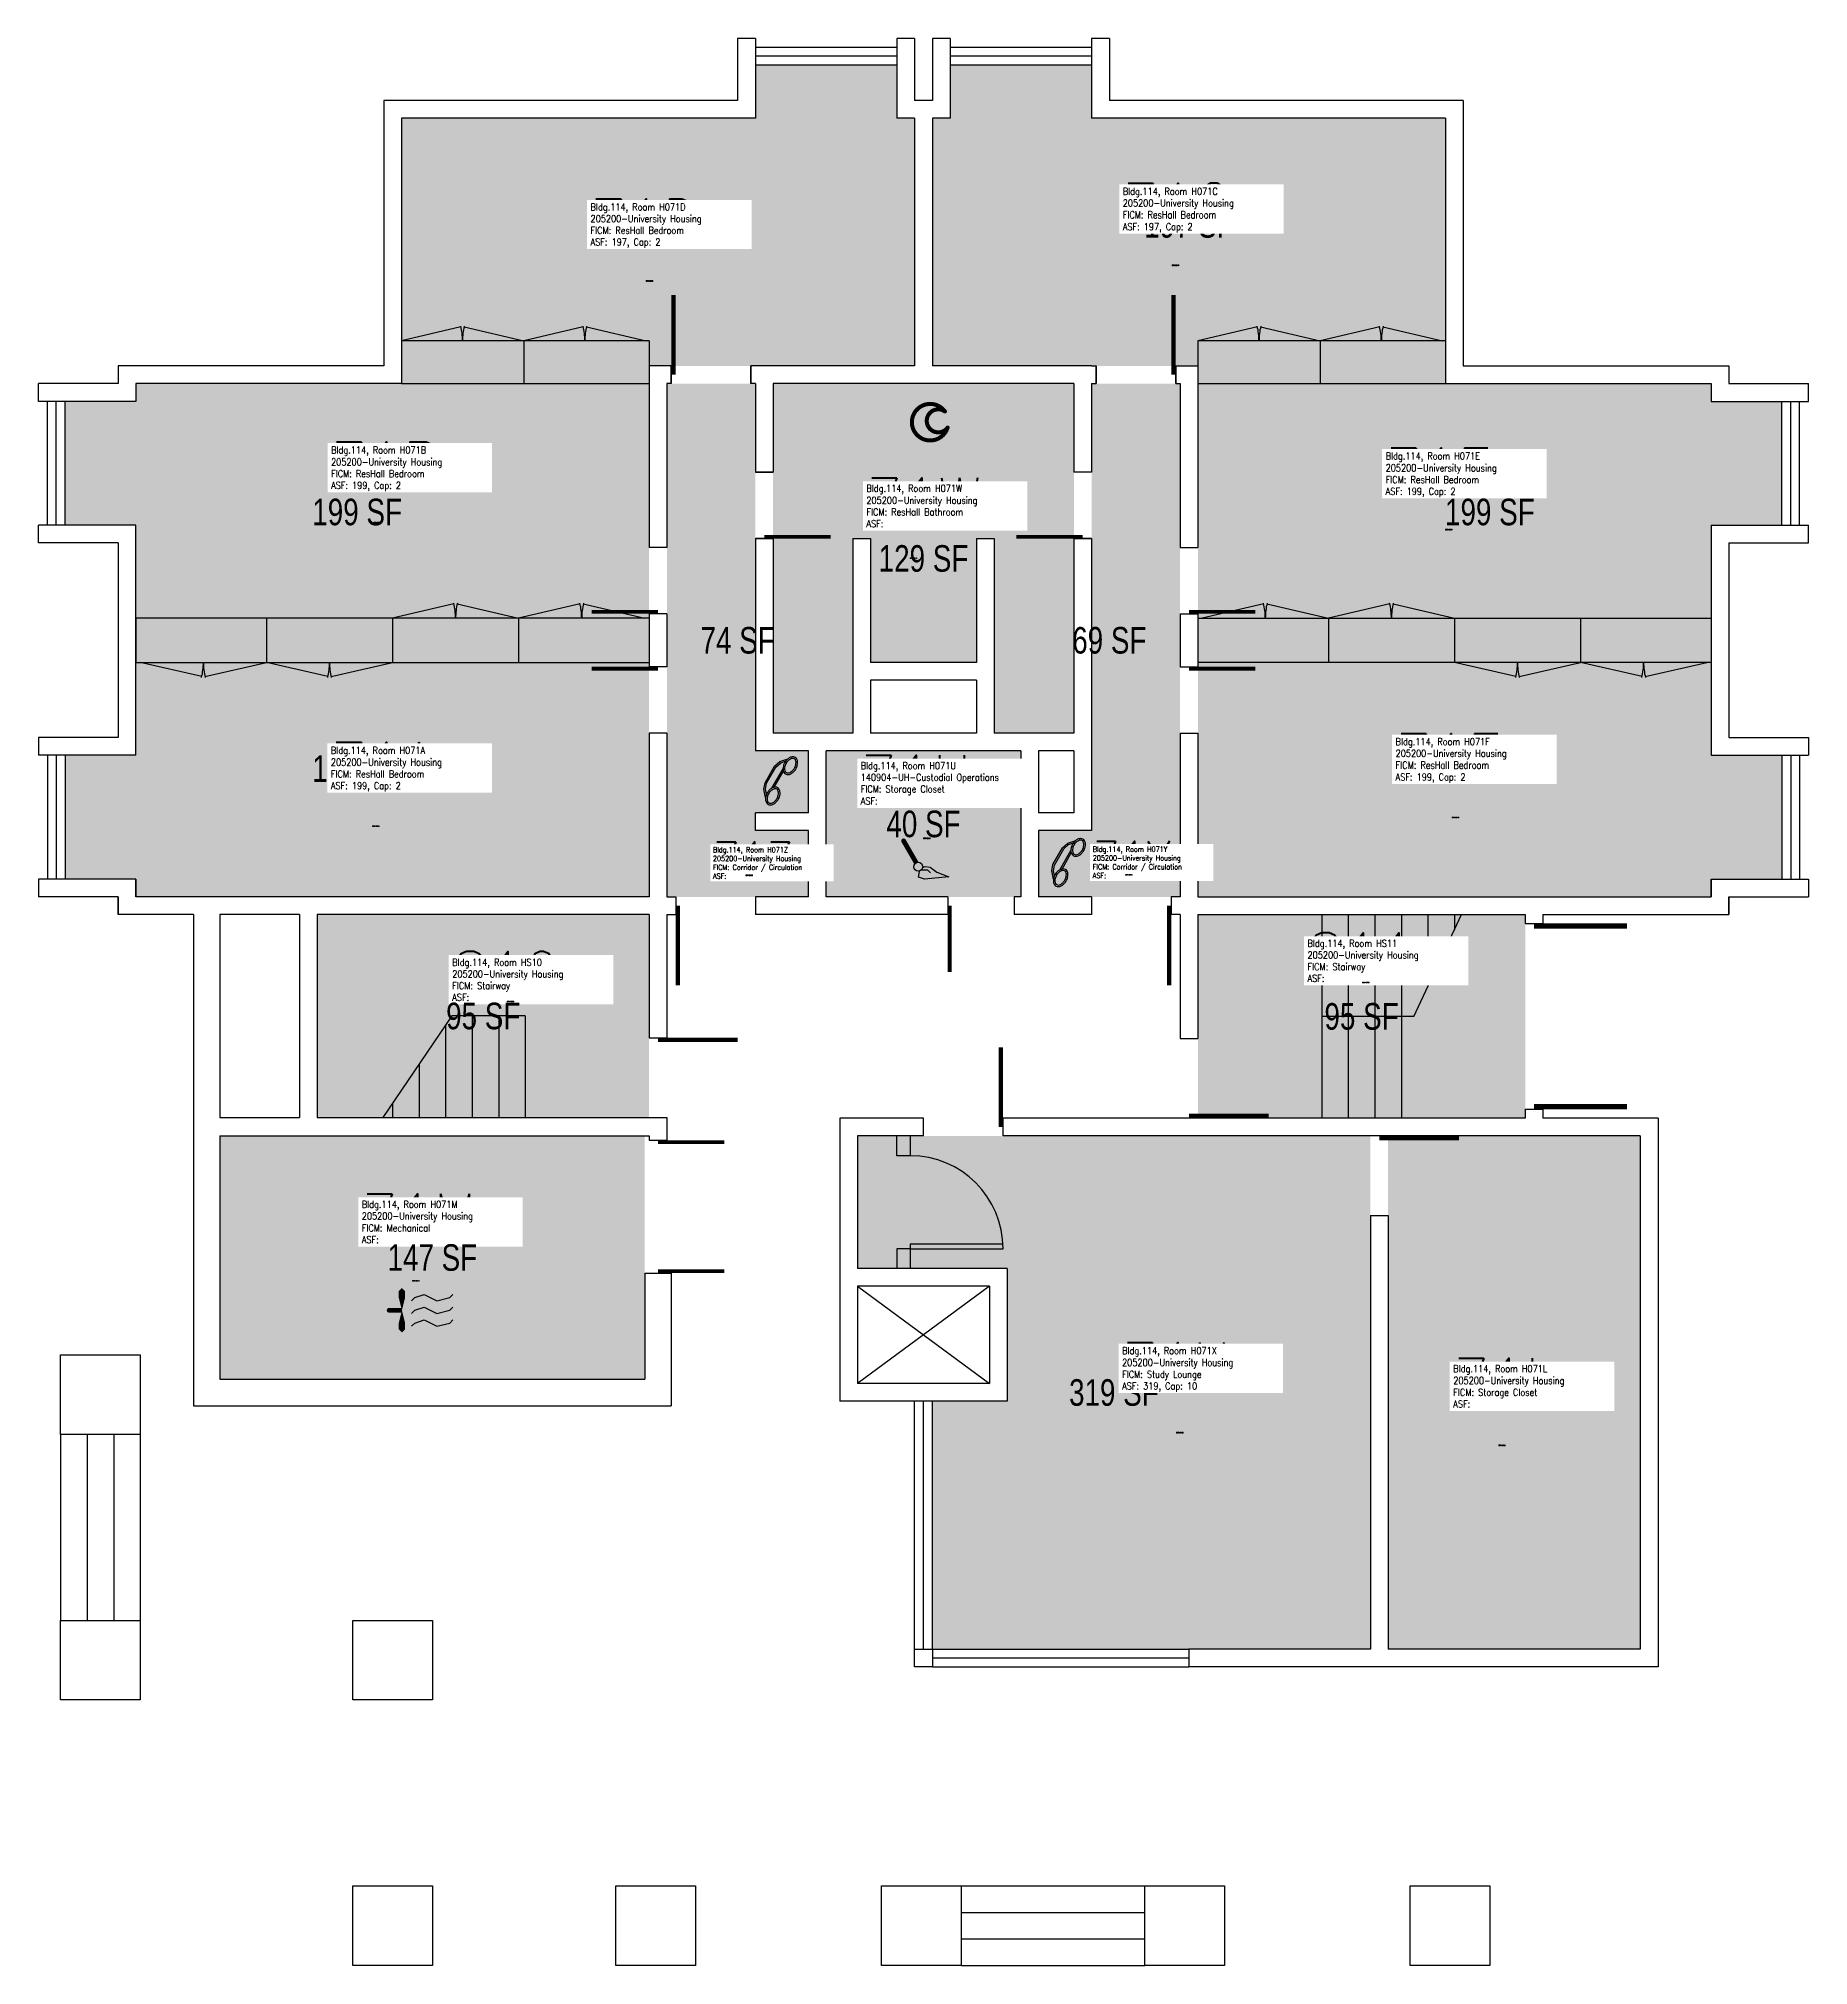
# Model space of a CAD drawing. Header units: inches. Extents: x 0 to 4364, y 0 to 3856.
# Drawn here: x 3564 to 4364, y 2985 to 3856 of the extents above; entities outside this region: 2.
import ezdxf
from ezdxf.enums import TextEntityAlignment as Align

# ---------------------------------------------------------------- set-up
doc = ezdxf.new("R2010")
doc.units = ezdxf.units.IN
doc.header["$LTSCALE"] = 10
doc.header["$MEASUREMENT"] = 0
doc.layers.get('0').update_dxf_attribs({"linetype": 'CONTINUOUS'})
for name, color, linetype in [('A-COLS', 5, 'CONTINUOUS'), ('A-DOOR', 2, 'CONTINUOUS'), ('A-FLOR', 3, 'CONTINUOUS'), ('A-GLAZ', 1, 'CONTINUOUS'), ('A-GLAZ-SILL', 2, 'CONTINUOUS'), ('A-IDEN-ICON', 4, 'CONTINUOUS'), ('A-IDEN-RNUM', 7, 'CONTINUOUS'), ('A-IDEN-SNUM', 4, 'CONTINUOUS'), ('A-IDEN-VNUM', 4, 'CONTINUOUS'), ('A-SITE', 3, 'CONTINUOUS'), ('A-WALL', 7, 'CONTINUOUS'), ('AREA-TEXT', 3, 'CONTINUOUS'), ('Rooms-Category-Color', 7, 'CONTINUOUS'), ('Rooms-College-Color', 7, 'CONTINUOUS'), ('Rooms-Department-Color', 7, 'CONTINUOUS'), ('Rooms-Division-Color', 7, 'CONTINUOUS'), ('Rooms-Information', 7, 'CONTINUOUS')]:
    doc.layers.add(name, color=color, linetype=linetype)
doc.styles.add('AREA', font='arial.ttf', dxfattribs={"width": 0.75, "height": 24})
doc.styles.add('ROOMSNUMBER', font='txt.shx', dxfattribs={"height": 0.03})
doc.styles.add('ROOMVNUMBER', font='simplex.shx', dxfattribs={"width": 0.85})

# ---------------------------------------------------------------- blocks, each defined once
blk = doc.blocks.new('CPPHONE')
at = {"color": 0, "linetype": 'ByBlock'}
for p, q in [((0.0096, 0.0252), (-0.0196, -0.0252)), ((0.0169, 0.0279), (-0.0182, -0.0329))]:
    blk.add_line(p, q, dxfattribs=at)
for points in [[(0.0288, 0.0786, 0.139889), (0.0216, 0.0804, 0.107118), (0.0122, 0.0781, 0.079812), (0.0039, 0.0722, 0.067459), (-0.0035, 0.0626, 0.067459), (-0.008, 0.0515, 0.079812), (-0.009, 0.0413, 0.107118), (-0.0064, 0.032, 0.139889), (-0.0012, 0.0267, 0.139889), (0.0061, 0.0248, 0.107118), (0.0155, 0.0272, 0.079812), (0.0238, 0.0331, 0.067459), (0.0312, 0.0426, 0.067459), (0.0357, 0.0538, 0.079812), (0.0367, 0.0639, 0.107118), (0.034, 0.0732, 0.139889)], [(0.0263, 0.0743, 0.139889), (0.0218, 0.0754, 0.107118), (0.0144, 0.0736, 0.079812), (0.0074, 0.0686, 0.067459), (0.0008, 0.0601, 0.067459), (-0.0032, 0.0502, 0.079812), (-0.004, 0.0417, 0.107118), (-0.0019, 0.0344, 0.139889), (0.0013, 0.031, 0.139889), (0.0059, 0.0298, 0.107118), (0.0133, 0.0317, 0.079812), (0.0203, 0.0367, 0.067459), (0.0268, 0.0451, 0.067459), (0.0309, 0.055, 0.079812), (0.0317, 0.0636, 0.107118), (0.0296, 0.0709, 0.139889)], [(-0.0262, -0.0167, 0.139889), (-0.0334, -0.0148, 0.107118), (-0.0428, -0.0172, 0.079812), (-0.0511, -0.0231, 0.067459), (-0.0585, -0.0326, 0.067459), (-0.063, -0.0438, 0.079812), (-0.064, -0.0539, 0.107118), (-0.0614, -0.0632, 0.139889), (-0.0562, -0.0686, 0.139889), (-0.0489, -0.0704, 0.107118), (-0.0395, -0.0681, 0.079812), (-0.0312, -0.0622, 0.067459), (-0.0238, -0.0526, 0.067459), (-0.0193, -0.0415, 0.079812), (-0.0183, -0.0313, 0.107118), (-0.021, -0.022, 0.139889)], [(-0.0287, -0.021, 0.139889), (-0.0332, -0.0198, 0.107118), (-0.0406, -0.0217, 0.079812), (-0.0476, -0.0267, 0.067459), (-0.0542, -0.0351, 0.067459), (-0.0582, -0.045, 0.079812), (-0.059, -0.0536, 0.107118), (-0.0569, -0.0609, 0.139889), (-0.0537, -0.0643, 0.139889), (-0.0491, -0.0654, 0.107118), (-0.0417, -0.0636, 0.079812), (-0.0347, -0.0586, 0.067459), (-0.0282, -0.0501, 0.067459), (-0.0241, -0.0402, 0.079812), (-0.0233, -0.0317, 0.107118), (-0.0254, -0.0244, 0.139889)]]:
    blk.add_lwpolyline(points, format="xyb", close=True, dxfattribs=at)
for points in [[(0.0364, 0.0572), (0.0417, 0.0308), (0.0382, 0.0108), (0.0082, -0.0411), (-0.0083, -0.0558), (-0.0338, -0.0645)], [(0.0334, 0.047), (0.0366, 0.0307), (0.0334, 0.0126), (0.0043, -0.0379), (-0.0109, -0.0514), (-0.0265, -0.0567)]]:
    blk.add_lwpolyline(points, dxfattribs=at)
blk = doc.blocks.new('CPBATH')
at = {"color": 0, "linetype": 'ByBlock', "const_width": 0.0127}
for points in [[(0.0571, 0.0168, 0.861492), (-0.0551, 0, 1)], [(-0.0551, 0, 0.726902), (0.0487, -0.0337, 1)], [(0.0571, 0.0168, 0.729002), (-0.0084, -0.0042, 1)], [(-0.0084, -0.0042, 0.609468), (0.0487, -0.0337, 1)]]:
    blk.add_lwpolyline(points, format="xyb", dxfattribs=at)
at = {"color": 0, "linetype": 'ByBlock', "const_width": 0.00637}
for points in [[(0.0544, 0.0152, 1), (0.0599, 0.0184, 1)], [(0.0459, -0.0353, 1), (0.0515, -0.0321, 1)]]:
    blk.add_lwpolyline(points, format="xyb", close=True, dxfattribs=at)
blk = doc.blocks.new('CPMECH')
at = {"color": 0, "linetype": 'ByBlock'}
for p, q in [((0.005, 0.025), (0.015, 0.035)), ((0.015, 0.035), (0.045, 0.045)), ((0.015, -0.005), (0.045, 0.005)), ((0.045, 0.045), (0.085, 0.025)), ((0.045, 0.005), (0.085, -0.015)), ((0.085, 0.025), (0.125, 0.035)), ((0.125, 0.035), (0.135, 0.045)), ((0.125, -0.005), (0.135, 0.005)), ((0.005, -0.015), (0.015, -0.005)), ((0.005, -0.055), (0.015, -0.045)), ((0.015, -0.045), (0.045, -0.035)), ((0.045, -0.035), (0.085, -0.055)), ((0.085, -0.015), (0.125, -0.005)), ((0.085, -0.055), (0.125, -0.045)), ((0.125, -0.045), (0.135, -0.035))]:
    blk.add_line(p, q, dxfattribs=at)
for points in [[(-0.025, -0.005, 0, 0.02, 0), (-0.025, 0.035, 0.02, 0.02, 0), (-0.025, 0.055, 0.02, 0, 0), (-0.025, 0.065, 0, 0, 0)], [(-0.025, -0.005, 0, 0.02, 0), (-0.025, -0.045, 0.02, 0.02, 0), (-0.025, -0.065, 0.02, 0, 0), (-0.025, -0.075, 0, 0, 0)]]:
    blk.add_lwpolyline(points, format="xyseb", dxfattribs=at)
at = {"color": 0, "linetype": 'ByBlock', "const_width": 0.015}
blk.add_lwpolyline([(-0.025, -0.005), (-0.065, -0.005)], dxfattribs=at)
at = {"color": 0, "linetype": 'ByBlock', "const_width": 0.0075}
blk.add_lwpolyline([(-0.0682, -0.0069, 1), (-0.0618, -0.0031, 1)], format="xyb", close=True, dxfattribs=at)
blk = doc.blocks.new('CPCUST')
at = {"color": 0, "linetype": 'ByBlock'}
for p, q in [((0.0171, -0.0639), (0.02, -0.0466)), ((0.0262, -0.0408), (0.0446, -0.0406)), ((0.0297, -0.0341), (0.0376, -0.0302)), ((0.0376, -0.0302), (0.0533, -0.0324)), ((0.0446, -0.0406), (0.0543, -0.0505)), ((0.0533, -0.0324), (0.0745, -0.0479)), ((0.0745, -0.0479), (0.1117, -0.0625)), ((0.0358, -0.0705), (0.0171, -0.0639)), ((0.1117, -0.0625), (0.0358, -0.0705))]:
    blk.add_line(p, q, dxfattribs=at)
at = {"color": 0, "linetype": 'ByBlock', "const_width": 0.0075}
blk.add_lwpolyline([(-0.0332, 0.0481, 1), (-0.0268, 0.0519, 1)], format="xyb", close=True, dxfattribs=at)
at = {"color": 0, "linetype": 'ByBlock', "const_width": 0.015}
blk.add_lwpolyline([(-0.03, 0.05), (0.01, -0.0193)], dxfattribs=at)
at = {"color": 0, "linetype": 'ByBlock'}
blk.add_circle((0.0158, -0.0313), 0.0141, dxfattribs=at)

msp = doc.modelspace()

# ---------------------------------------------------------------- hatches: boundary and pattern name
at = {"layer": 'Rooms-Category-Color', "true_color": 0x728ef3}
for points in [[(3888, 3820), (3888, 3844), (3952, 3844), (3952, 3820), (3960, 3820), (3960, 3708), (3840, 3708), (3840, 3700), (3728, 3700), (3728, 3820)], [(4040, 3820), (4040, 3844), (3976, 3844), (3976, 3820), (3968, 3820), (3968, 3708), (4088, 3708), (4088, 3700), (4200, 3700), (4200, 3820)], [(3840, 3584), (3840, 3700), (3608, 3700), (3608, 3692), (3576, 3692), (3576, 3636), (3608, 3636), (3608, 3584)], [(3996, 3542), (4032, 3542), (4032, 3700), (3896, 3700), (3896, 3542), (3932, 3542), (3932, 3630), (3940, 3630), (3940, 3574), (3988, 3574), (3988, 3630), (3996, 3630)], [(4088, 3584), (4088, 3700), (4320, 3700), (4320, 3692), (4352, 3692), (4352, 3636), (4320, 3636), (4320, 3584)], [(3840, 3584), (3840, 3468), (3608, 3468), (3608, 3476), (3576, 3476), (3576, 3532), (3608, 3532), (3608, 3584)], [(4088, 3584), (4088, 3468), (4320, 3468), (4320, 3476), (4352, 3476), (4352, 3532), (4320, 3532), (4320, 3584)], [(4008, 3468), (3920, 3468), (3920, 3534), (4008, 3534)], [(4166, 3128), (4166, 3360), (3934.13, 3360), (3934.13, 3300), (4001.88, 3300), (4001.88, 3240), (3968, 3240), (3968, 3128)], [(4288, 3360), (4174, 3360), (4174, 3128), (4288, 3128)]]:
    msp.add_hatch(color=171, dxfattribs=at).paths.add_polyline_path(points)
at = {"layer": 'Rooms-Category-Color', "true_color": 0xadadad}
for points in [[(3848, 3468), (3912, 3468), (3912, 3498), (3888, 3498), (3888, 3506), (3912, 3506), (3912, 3534), (3888, 3534), (3888, 3700), (3848, 3700)], [(4040, 3700), (4080, 3700), (4080, 3468), (4016, 3468), (4016, 3498), (4040, 3498)], [(3840, 3460), (3690, 3460), (3690, 3368.36), (3840, 3368.36)], [(4236, 3368), (4088, 3368), (4088, 3460), (4236, 3460)], [(3838, 3250), (3646, 3250), (3646, 3360), (3838, 3360)]]:
    msp.add_hatch(color=253, dxfattribs=at).paths.add_polyline_path(points)
at = {"layer": 'Rooms-College-Color', "true_color": 0xadadad}
for points in [[(3888, 3820), (3888, 3844), (3952, 3844), (3952, 3820), (3960, 3820), (3960, 3708), (3840, 3708), (3840, 3700), (3728, 3700), (3728, 3820)], [(4040, 3820), (4040, 3844), (3976, 3844), (3976, 3820), (3968, 3820), (3968, 3708), (4088, 3708), (4088, 3700), (4200, 3700), (4200, 3820)], [(3840, 3584), (3840, 3700), (3608, 3700), (3608, 3692), (3576, 3692), (3576, 3636), (3608, 3636), (3608, 3584)], [(3848, 3468), (3912, 3468), (3912, 3498), (3888, 3498), (3888, 3506), (3912, 3506), (3912, 3534), (3888, 3534), (3888, 3700), (3848, 3700)], [(3996, 3542), (4032, 3542), (4032, 3700), (3896, 3700), (3896, 3542), (3932, 3542), (3932, 3630), (3940, 3630), (3940, 3574), (3988, 3574), (3988, 3630), (3996, 3630)], [(4040, 3700), (4080, 3700), (4080, 3468), (4016, 3468), (4016, 3498), (4040, 3498)], [(4088, 3584), (4088, 3700), (4320, 3700), (4320, 3692), (4352, 3692), (4352, 3636), (4320, 3636), (4320, 3584)], [(3840, 3584), (3840, 3468), (3608, 3468), (3608, 3476), (3576, 3476), (3576, 3532), (3608, 3532), (3608, 3584)], [(4088, 3584), (4088, 3468), (4320, 3468), (4320, 3476), (4352, 3476), (4352, 3532), (4320, 3532), (4320, 3584)], [(4008, 3468), (3920, 3468), (3920, 3534), (4008, 3534)], [(3840, 3460), (3690, 3460), (3690, 3368.36), (3840, 3368.36)], [(4236, 3368), (4088, 3368), (4088, 3460), (4236, 3460)], [(3838, 3250), (3646, 3250), (3646, 3360), (3838, 3360)], [(4166, 3128), (4166, 3360), (3934.13, 3360), (3934.13, 3300), (4001.88, 3300), (4001.88, 3240), (3968, 3240), (3968, 3128)], [(4288, 3360), (4174, 3360), (4174, 3128), (4288, 3128)]]:
    msp.add_hatch(color=253, dxfattribs=at).paths.add_polyline_path(points)
at = {"layer": 'Rooms-Department-Color', "true_color": 0x604aed}
for points in [[(3888, 3820), (3888, 3844), (3952, 3844), (3952, 3820), (3960, 3820), (3960, 3708), (3840, 3708), (3840, 3700), (3728, 3700), (3728, 3820)], [(4040, 3820), (4040, 3844), (3976, 3844), (3976, 3820), (3968, 3820), (3968, 3708), (4088, 3708), (4088, 3700), (4200, 3700), (4200, 3820)], [(3840, 3584), (3840, 3700), (3608, 3700), (3608, 3692), (3576, 3692), (3576, 3636), (3608, 3636), (3608, 3584)], [(3996, 3542), (4032, 3542), (4032, 3700), (3896, 3700), (3896, 3542), (3932, 3542), (3932, 3630), (3940, 3630), (3940, 3574), (3988, 3574), (3988, 3630), (3996, 3630)], [(4088, 3584), (4088, 3700), (4320, 3700), (4320, 3692), (4352, 3692), (4352, 3636), (4320, 3636), (4320, 3584)], [(3840, 3584), (3840, 3468), (3608, 3468), (3608, 3476), (3576, 3476), (3576, 3532), (3608, 3532), (3608, 3584)], [(4088, 3584), (4088, 3468), (4320, 3468), (4320, 3476), (4352, 3476), (4352, 3532), (4320, 3532), (4320, 3584)], [(4008, 3468), (3920, 3468), (3920, 3534), (4008, 3534)], [(4166, 3128), (4166, 3360), (3934.13, 3360), (3934.13, 3300), (4001.88, 3300), (4001.88, 3240), (3968, 3240), (3968, 3128)], [(4288, 3360), (4174, 3360), (4174, 3128), (4288, 3128)]]:
    msp.add_hatch(color=173, dxfattribs=at).paths.add_polyline_path(points)
at = {"layer": 'Rooms-Department-Color', "true_color": 0xacacac}
for points in [[(3848, 3468), (3912, 3468), (3912, 3498), (3888, 3498), (3888, 3506), (3912, 3506), (3912, 3534), (3888, 3534), (3888, 3700), (3848, 3700)], [(4040, 3700), (4080, 3700), (4080, 3468), (4016, 3468), (4016, 3498), (4040, 3498)], [(3840, 3460), (3690, 3460), (3690, 3368.36), (3840, 3368.36)], [(4236, 3368), (4088, 3368), (4088, 3460), (4236, 3460)], [(3838, 3250), (3646, 3250), (3646, 3360), (3838, 3360)]]:
    msp.add_hatch(color=253, dxfattribs=at).paths.add_polyline_path(points)
at = {"layer": 'Rooms-Division-Color', "true_color": 0x604aed}
for points in [[(3888, 3820), (3888, 3844), (3952, 3844), (3952, 3820), (3960, 3820), (3960, 3708), (3840, 3708), (3840, 3700), (3728, 3700), (3728, 3820)], [(4040, 3820), (4040, 3844), (3976, 3844), (3976, 3820), (3968, 3820), (3968, 3708), (4088, 3708), (4088, 3700), (4200, 3700), (4200, 3820)], [(3840, 3584), (3840, 3700), (3608, 3700), (3608, 3692), (3576, 3692), (3576, 3636), (3608, 3636), (3608, 3584)], [(3996, 3542), (4032, 3542), (4032, 3700), (3896, 3700), (3896, 3542), (3932, 3542), (3932, 3630), (3940, 3630), (3940, 3574), (3988, 3574), (3988, 3630), (3996, 3630)], [(4088, 3584), (4088, 3700), (4320, 3700), (4320, 3692), (4352, 3692), (4352, 3636), (4320, 3636), (4320, 3584)], [(3840, 3584), (3840, 3468), (3608, 3468), (3608, 3476), (3576, 3476), (3576, 3532), (3608, 3532), (3608, 3584)], [(4088, 3584), (4088, 3468), (4320, 3468), (4320, 3476), (4352, 3476), (4352, 3532), (4320, 3532), (4320, 3584)], [(4008, 3468), (3920, 3468), (3920, 3534), (4008, 3534)], [(4166, 3128), (4166, 3360), (3934.13, 3360), (3934.13, 3300), (4001.88, 3300), (4001.88, 3240), (3968, 3240), (3968, 3128)], [(4288, 3360), (4174, 3360), (4174, 3128), (4288, 3128)]]:
    msp.add_hatch(color=173, dxfattribs=at).paths.add_polyline_path(points)
at = {"layer": 'Rooms-Division-Color', "true_color": 0xadadad}
for points in [[(3848, 3468), (3912, 3468), (3912, 3498), (3888, 3498), (3888, 3506), (3912, 3506), (3912, 3534), (3888, 3534), (3888, 3700), (3848, 3700)], [(4040, 3700), (4080, 3700), (4080, 3468), (4016, 3468), (4016, 3498), (4040, 3498)], [(3840, 3460), (3690, 3460), (3690, 3368.36), (3840, 3368.36)], [(4236, 3368), (4088, 3368), (4088, 3460), (4236, 3460)], [(3838, 3250), (3646, 3250), (3646, 3360), (3838, 3360)]]:
    msp.add_hatch(color=253, dxfattribs=at).paths.add_polyline_path(points)

# ---------------------------------------------------------------- linework, layer by layer
at = {"layer": 'A-COLS'}
for points in [[(3574, 3225), (3574, 3261), (3610, 3261), (3610, 3225)], [(3574, 3105), (3574, 3141), (3610, 3141), (3610, 3105)], [(3706, 3105), (3706, 3141), (3742, 3141), (3742, 3105)], [(3706, 2985), (3706, 3021), (3742, 3021), (3742, 2985)], [(3825, 2985), (3825, 3021), (3861, 3021), (3861, 2985)], [(3945, 2985), (3945, 3021), (3981, 3021), (3981, 2985)], [(4064, 2985), (4064, 3021), (4100, 3021), (4100, 2985)], [(4184, 2985), (4184, 3021), (4220, 3021), (4220, 2985)]]:
    msp.add_lwpolyline(points, close=True, dxfattribs=at)
at = {"layer": 'A-DOOR'}
for p, q in [((4000, 3311), (3958, 3311)), ((3958, 3311), (3958, 3309)), ((3958, 3309), (4000, 3309))]:
    msp.add_line(p, q, dxfattribs=at)
for points in [[(3851, 3704, 2, 2, 0), (3851, 3740, 0, 0, -0.414214), (3886, 3704, 0, 0, -0.814237)], [(4077, 3704, 2, 2, 0), (4077, 3740, 0, 0, 0.414214), (4042, 3704, 0, 0, 0.814237)], [(3892, 3630.83, 1.67, 1.67, 0), (3922, 3630.83, 0, 0, 0.414214), (3892, 3660, 0, 0, 0.814237)], [(4036, 3630.83, 1.67, 1.67, 0), (4006, 3630.83, 0, 0, -0.414214), (4036, 3660, 0, 0, -0.814237)], [(3844, 3596.83, 1.67, 1.67, 0), (3814, 3596.83, 0, 0, -0.414214), (3844, 3626, 0, 0, -0.814237)], [(4084, 3596.83, 1.67, 1.67, 0), (4114, 3596.83, 0, 0, 0.414214), (4084, 3626, 0, 0, 0.814237)], [(3844, 3571.17, 1.67, 1.67, 0), (3814, 3571.17, 0, 0, 0.414214), (3844, 3542, 0, 0, 0.814237)], [(4084, 3571.17, 1.67, 1.67, 0), (4114, 3571.17, 0, 0, -0.414214), (4084, 3542, 0, 0, -0.814237)], [(3853, 3464, 2, 2, 0), (3853, 3428, 0, 0, 0.414214), (3888, 3464, 0, 0, 0.814237)], [(3975.83, 3464, 1.67, 1.67, 0), (3975.83, 3434, 0, 0, 0.414214), (4005, 3464, 0, 0, 0.814237)], [(4075, 3464, 2, 2, 0), (4075, 3428, 0, 0, -0.414214), (4040, 3464, 0, 0, -0.814237)], [(4240, 3454.83, 2.33, 2.33, 0), (4282, 3454.83, 0, 0, -0.414214), (4240, 3414, 0, 0, -0.814237)], [(4240, 3373.17, 2.33, 2.33, 0), (4282, 3373.17, 0, 0, 0.414214), (4240, 3414, 0, 0, 0.814237)], [(3844, 3403.36, 2, 2, 0), (3880, 3403.36, 0, 0, -0.414214), (3844, 3368.36, 0, 0, -0.814237)], [(3999, 3364, 2, 2, 0), (3999, 3400, 0, 0, 0.414214), (3964, 3364, 0, 0, 0.814237)], [(4084, 3369, 2, 2, 0), (4120, 3369, 0, 0, 0.414214), (4084, 3404, 0, 0, 0.814237)], [(3844, 3357.17, 1.67, 1.67, 0), (3874, 3357.17, 0, 0, -0.414214), (3844, 3328, 0, 0, -0.814237)], [(4170, 3359, 2, 2, 0), (4206, 3359, 0, 0, -0.414214), (4170, 3324, 0, 0, -0.814237)], [(3844, 3298.83, 1.67, 1.67, 0), (3874, 3298.83, 0, 0, 0.414214), (3844, 3328, 0, 0, 0.814237)]]:
    msp.add_lwpolyline(points, format="xyseb", dxfattribs=at)
msp.add_arc((3958, 3309), 42, 360, 90, dxfattribs=at)
at = {"layer": 'A-FLOR'}
for p, q in [((3754.94, 3725.62), (3728, 3719.4)), ((3728, 3719.4), (3728, 3700)), ((3783.29, 3719.4), (3728, 3719.4)), ((3756.35, 3725.62), (3783.29, 3719.4)), ((3810.23, 3725.62), (3783.29, 3719.4)), ((3783.29, 3719.4), (3783.29, 3700)), ((3840, 3719.4), (3783.29, 3719.4)), ((3838.58, 3719.4), (3783.29, 3719.4)), ((3811.64, 3725.62), (3838.58, 3719.4)), ((3840, 3719.4), (3840, 3700)), ((4114.94, 3725.62), (4088, 3719.4)), ((4088, 3719.4), (4088, 3700)), ((4143.29, 3719.4), (4088, 3719.4)), ((4116.35, 3725.62), (4143.29, 3719.4)), ((4170.23, 3725.62), (4143.29, 3719.4)), ((4143.29, 3719.4), (4143.29, 3700)), ((4200, 3719.4), (4143.29, 3719.4)), ((4198.58, 3719.4), (4143.29, 3719.4)), ((4171.64, 3725.62), (4198.58, 3719.4)), ((4200, 3719.4), (4200, 3700)), ((3728, 3700), (3840, 3700)), ((4088, 3700), (4200, 3700)), ((3751.77, 3600.41), (3724, 3594)), ((3753.23, 3600.41), (3781, 3594)), ((3808.77, 3600.41), (3781, 3594)), ((3810.23, 3600.41), (3838, 3594)), ((4117.77, 3600.41), (4090, 3594)), ((4119.23, 3600.41), (4147, 3594)), ((4174.77, 3600.41), (4147, 3594)), ((4176.23, 3600.41), (4204, 3594)), ((3608, 3594), (3608, 3574)), ((3724, 3594), (3608, 3594)), ((3667, 3594), (3667, 3574)), ((3724, 3594), (3724, 3574)), ((3781, 3594), (3724, 3594)), ((3781, 3594), (3781, 3574)), ((3840, 3594), (3781, 3594)), ((3838, 3594), (3781, 3594)), ((3840, 3594), (3840, 3574)), ((4088, 3594), (4088, 3574)), ((4088, 3594), (4147, 3594)), ((4090, 3594), (4147, 3594)), ((4147, 3594), (4147, 3574)), ((4147, 3594), (4204, 3594)), ((4204, 3594), (4204, 3574)), ((4204, 3594), (4320, 3594)), ((4261, 3594), (4261, 3574)), ((4320, 3594), (4320, 3574)), ((3608, 3574), (3724, 3574)), ((3637.77, 3567.59), (3610, 3574)), ((3639.23, 3567.59), (3667, 3574)), ((3694.77, 3567.59), (3667, 3574)), ((3696.23, 3567.59), (3724, 3574)), ((3724, 3574), (3840, 3574)), ((4204, 3574), (4088, 3574)), ((4231.77, 3567.59), (4204, 3574)), ((4320, 3574), (4204, 3574)), ((4233.23, 3567.59), (4261, 3574)), ((4288.77, 3567.59), (4261, 3574)), ((4290.23, 3567.59), (4318, 3574)), ((4144, 3460), (4144, 3368)), ((4156, 3460), (4156, 3368)), ((4168, 3460), (4168, 3368)), ((4180, 3460), (4180, 3368)), ((4192, 3460), (4192, 3427.5)), ((4204, 3460), (4204, 3453.16)), ((3750.77, 3414.18), (3719.67, 3368.36)), ((3748, 3410.09), (3748, 3368.36)), ((3784, 3414.18), (3750.77, 3414.18)), ((3760, 3414.18), (3760, 3368.36)), ((3772, 3414.18), (3772, 3368.36)), ((3784, 3414.18), (3784, 3368.36)), ((4185.68, 3414), (4144, 3414)), ((3736, 3392.42), (3736, 3368.36)), ((3724, 3374.74), (3724, 3368.36))]:
    msp.add_line(p, q, dxfattribs=at)
msp.add_lwpolyline([(4185.68, 3414), (4207.2, 3460)], dxfattribs=at)
for centre, radius, start, end in [((3728, 3719.4), 27.64, 0, 13.7374), ((3783.29, 3719.4), 27.64, 166.2626, 180), ((3783.29, 3719.4), 27.64, 0, 13.7374), ((3838.58, 3719.4), 27.64, 166.2626, 180), ((4088, 3719.4), 27.64, 0, 13.7374), ((4143.29, 3719.4), 27.64, 166.2626, 180), ((4143.29, 3719.4), 27.64, 0, 13.7374), ((4198.58, 3719.4), 27.64, 166.2626, 180), ((3724, 3594), 28.5, 0, 13.7374), ((3781, 3594), 28.5, 166.2626, 180), ((3781, 3594), 28.5, 0, 13.7374), ((3838, 3594), 28.5, 166.2626, 180), ((4090, 3594), 28.5, 0, 13.7374), ((4147, 3594), 28.5, 166.2626, 180), ((4147, 3594), 28.5, 0, 13.7374), ((4204, 3594), 28.5, 166.2626, 180), ((3610, 3574), 28.5, 346.2626, 0), ((3667, 3574), 28.5, 180, 193.7374), ((3667, 3574), 28.5, 346.2626, 0), ((3724, 3574), 28.5, 180, 193.7374), ((4204, 3574), 28.5, 346.2626, 0), ((4261, 3574), 28.5, 180, 193.7374), ((4261, 3574), 28.5, 346.2626, 0), ((4318, 3574), 28.5, 180, 193.7374)]:
    msp.add_arc(centre, radius, start, end, dxfattribs=at)
at = {"layer": 'A-GLAZ'}
for p, q in [((3952, 3848), (3888, 3848)), ((4040, 3848), (3976, 3848)), ((3572, 3636), (3572, 3692)), ((4356, 3636), (4356, 3692)), ((3572, 3532), (3572, 3476)), ((4356, 3532), (4356, 3476)), ((3964, 3128), (3964, 3240)), ((3968, 3124), (4084, 3124))]:
    msp.add_line(p, q, dxfattribs=at)
at = {"layer": 'A-GLAZ-SILL'}
for p, q in [((3952, 3852), (3888, 3852)), ((4040, 3852), (3976, 3852)), ((3952, 3844), (3888, 3844)), ((4040, 3844), (3976, 3844)), ((3568, 3636), (3568, 3692)), ((3576, 3636), (3576, 3692)), ((4352, 3636), (4352, 3692)), ((4360, 3636), (4360, 3692)), ((3568, 3532), (3568, 3476)), ((3576, 3532), (3576, 3476)), ((4352, 3532), (4352, 3476)), ((4360, 3532), (4360, 3476)), ((3960, 3128), (3960, 3240)), ((3968, 3128), (3968, 3240)), ((3968, 3128), (4084, 3128)), ((3968, 3120), (4084, 3120))]:
    msp.add_line(p, q, dxfattribs=at)
at = {"layer": 'A-SITE'}
for p, q in [((3574, 3225), (3574, 3141)), ((3586, 3225), (3586, 3141)), ((3598, 3225), (3598, 3141)), ((3610, 3225), (3610, 3141)), ((3981, 3021), (4064, 3021)), ((3981, 3009), (4064, 3009)), ((3981, 2997), (4064, 2997)), ((3981, 2985), (4064, 2985))]:
    msp.add_line(p, q, dxfattribs=at)
at = {"layer": 'A-WALL'}
for p, q in [((3880, 3856), (3880, 3828)), ((3888, 3856), (3880, 3856)), ((3888, 3856), (3888, 3820)), ((3952, 3856), (3952, 3820)), ((3960, 3856), (3952, 3856)), ((3960, 3856), (3960, 3828)), ((3968, 3856), (3968, 3828)), ((3976, 3856), (3968, 3856)), ((3976, 3856), (3976, 3820)), ((4040, 3856), (4040, 3820)), ((4048, 3856), (4040, 3856)), ((4048, 3856), (4048, 3828)), ((3720, 3828), (3720, 3708)), ((3880, 3828), (3720, 3828)), ((3968, 3828), (3960, 3828)), ((4208, 3828), (4048, 3828)), ((4208, 3828), (4208, 3708)), ((3728, 3820), (3728, 3700)), ((3888, 3820), (3728, 3820)), ((3960, 3820), (3952, 3820)), ((3960, 3820), (3960, 3708)), ((3968, 3820), (3968, 3708)), ((3976, 3820), (3968, 3820)), ((4200, 3820), (4040, 3820)), ((4200, 3820), (4200, 3700)), ((3600, 3708), (3600, 3700)), ((3720, 3708), (3600, 3708)), ((3720, 3708), (3600, 3708)), ((3840, 3708), (3840, 3626)), ((3848, 3708), (3840, 3708)), ((3850, 3708), (3848, 3708)), ((3850, 3708), (3850, 3700)), ((3850, 3700), (3850, 3708)), ((3886, 3708), (3886, 3700)), ((3888, 3708), (3886, 3708)), ((3886, 3700), (3886, 3708)), ((3960, 3708), (3888, 3708)), ((4040, 3708), (3968, 3708)), ((4040, 3708), (4042, 3708)), ((4042, 3708), (4042, 3700)), ((4042, 3700), (4042, 3708)), ((4078, 3708), (4078, 3700)), ((4078, 3708), (4080, 3708)), ((4078, 3700), (4078, 3708)), ((4080, 3708), (4088, 3708)), ((4088, 3708), (4088, 3626)), ((4208, 3708), (4328, 3708)), ((4328, 3708), (4328, 3700)), ((3600, 3700), (3564, 3700)), ((3564, 3692), (3564, 3700)), ((3608, 3700), (3608, 3692)), ((3728, 3700), (3608, 3700)), ((3728, 3700), (3608, 3700)), ((3848, 3700), (3848, 3626)), ((3850, 3700), (3848, 3700)), ((3888, 3700), (3886, 3700)), ((3888, 3700), (3888, 3660)), ((4032, 3700), (3896, 3700)), ((3896, 3700), (3896, 3660)), ((4032, 3700), (4032, 3660)), ((4040, 3700), (4040, 3660)), ((4040, 3700), (4042, 3700)), ((4078, 3700), (4080, 3700)), ((4080, 3700), (4080, 3626)), ((4200, 3700), (4320, 3700)), ((4320, 3700), (4320, 3692)), ((4328, 3700), (4364, 3700)), ((4364, 3692), (4364, 3700)), ((3608, 3692), (3564, 3692)), ((4320, 3692), (4364, 3692)), ((3896, 3660), (3888, 3660)), ((3888, 3660), (3896, 3660)), ((4040, 3660), (4032, 3660)), ((4040, 3660), (4032, 3660)), ((3608, 3636), (3564, 3636)), ((3564, 3628), (3564, 3636)), ((3608, 3532), (3608, 3636)), ((4320, 3636), (4364, 3636)), ((4320, 3636), (4320, 3532)), ((4364, 3628), (4364, 3636)), ((3600, 3628), (3564, 3628)), ((3600, 3628), (3600, 3540)), ((3848, 3626), (3840, 3626)), ((3848, 3626), (3840, 3626)), ((3888, 3630), (3888, 3534)), ((3896, 3630), (3888, 3630)), ((3888, 3630), (3896, 3630)), ((3896, 3630), (3896, 3542)), ((3932, 3630), (3932, 3542)), ((3932, 3630), (3940, 3630)), ((3940, 3630), (3940, 3574)), ((3988, 3630), (3988, 3574)), ((3988, 3630), (3996, 3630)), ((3996, 3630), (3996, 3542)), ((4032, 3630), (4032, 3542)), ((4032, 3630), (4040, 3630)), ((4040, 3630), (4032, 3630)), ((4040, 3630), (4040, 3498)), ((4080, 3626), (4088, 3626)), ((4080, 3626), (4088, 3626)), ((4328, 3628), (4364, 3628)), ((4328, 3628), (4328, 3540)), ((3848, 3596), (3840, 3596)), ((3840, 3596), (3840, 3572)), ((3848, 3596), (3840, 3596)), ((3848, 3596), (3848, 3572)), ((4080, 3596), (4080, 3572)), ((4080, 3596), (4088, 3596)), ((4080, 3596), (4088, 3596)), ((4088, 3596), (4088, 3572)), ((3848, 3572), (3840, 3572)), ((3848, 3572), (3840, 3572)), ((3988, 3574), (3940, 3574)), ((4080, 3572), (4088, 3572)), ((4080, 3572), (4088, 3572)), ((3988, 3566), (3940, 3566)), ((3940, 3566), (3940, 3542)), ((3988, 3566), (3988, 3542)), ((3600, 3540), (3564, 3540)), ((3564, 3540), (3564, 3532)), ((3840, 3542), (3840, 3468)), ((3848, 3542), (3840, 3542)), ((3848, 3542), (3840, 3542)), ((3848, 3542), (3848, 3468)), ((3932, 3542), (3896, 3542)), ((3988, 3542), (3940, 3542)), ((4032, 3542), (3996, 3542)), ((4080, 3542), (4080, 3468)), ((4080, 3542), (4088, 3542)), ((4080, 3542), (4088, 3542)), ((4088, 3542), (4088, 3468)), ((4328, 3540), (4364, 3540)), ((4364, 3540), (4364, 3532)), ((3608, 3532), (3564, 3532)), ((3912, 3534), (3888, 3534)), ((3912, 3506), (3912, 3534)), ((3920, 3468), (3920, 3534)), ((4008, 3534), (3920, 3534)), ((4008, 3534), (4008, 3468)), ((4032, 3534), (4016, 3534)), ((4016, 3534), (4016, 3506)), ((4032, 3534), (4032, 3506)), ((4320, 3532), (4364, 3532)), ((3888, 3498), (3888, 3506)), ((3912, 3506), (3888, 3506)), ((4032, 3506), (4016, 3506)), ((3912, 3498), (3888, 3498)), ((3912, 3468), (3912, 3498)), ((4040, 3498), (4016, 3498)), ((4016, 3498), (4016, 3468)), ((3608, 3476), (3564, 3476)), ((3564, 3476), (3564, 3468)), ((3608, 3468), (3608, 3476)), ((3608, 3476), (3608, 3468)), ((3608, 3468), (3608, 3476)), ((4320, 3468), (4320, 3476)), ((4320, 3476), (4320, 3468)), ((4320, 3468), (4320, 3476)), ((4320, 3476), (4364, 3476)), ((4320, 3476), (4320, 3468)), ((4364, 3476), (4364, 3468)), ((3600, 3468), (3564, 3468)), ((3600, 3460), (3600, 3468)), ((3600, 3468), (3600, 3460)), ((3600, 3460), (3600, 3468)), ((3840, 3468), (3608, 3468)), ((3848, 3468), (3852, 3468)), ((3852, 3468), (3852, 3460)), ((3852, 3468), (3852, 3460)), ((3888, 3468), (3888, 3460)), ((3912, 3468), (3888, 3468)), ((3888, 3468), (3888, 3460)), ((3888, 3468), (3888, 3460)), ((3975, 3468), (3920, 3468)), ((3975, 3468), (3975, 3460)), ((4008, 3468), (4005, 3468)), ((4005, 3468), (4005, 3460)), ((4005, 3468), (4005, 3460)), ((4040, 3468), (4016, 3468)), ((4040, 3468), (4040, 3460)), ((4040, 3468), (4040, 3460)), ((4080, 3468), (4076, 3468)), ((4076, 3468), (4076, 3460)), ((4076, 3468), (4076, 3460)), ((4088, 3468), (4320, 3468)), ((4328, 3460), (4328, 3468)), ((4328, 3468), (4328, 3460)), ((4328, 3460), (4328, 3468)), ((4328, 3468), (4364, 3468)), ((4328, 3468), (4328, 3460)), ((3634, 3460), (3600, 3460)), ((3634, 3460), (3634, 3238)), ((3646, 3460), (3646, 3368.36)), ((3682, 3460), (3646, 3460)), ((3682, 3460), (3682, 3368.36)), ((3840, 3460), (3690, 3460)), ((3690, 3460), (3690, 3368.36)), ((3840, 3460), (3840, 3404.36)), ((3848, 3460), (3852, 3460)), ((3848, 3460), (3848, 3404.36)), ((3975, 3460), (3888, 3460)), ((4040, 3460), (4005, 3460)), ((4080, 3460), (4076, 3460)), ((4080, 3460), (4080, 3404)), ((4088, 3460), (4236, 3460)), ((4088, 3460), (4088, 3404)), ((4236, 3460), (4236, 3456)), ((4244, 3460), (4244, 3456)), ((4244, 3460), (4328, 3460)), ((4236, 3456), (4244, 3456)), ((3840, 3404.36), (3848, 3404.36)), ((4080, 3404), (4088, 3404)), ((4080, 3404), (4088, 3404)), ((4236, 3372), (4244, 3372)), ((4236, 3372), (4236, 3368)), ((4244, 3372), (4244, 3368)), ((3646, 3368.36), (3682, 3368.36)), ((3690, 3368.36), (3848, 3368.36)), ((3848, 3368.36), (3848, 3360)), ((3926.13, 3368), (3926.13, 3240)), ((3964, 3368), (3926.13, 3368)), ((3964, 3360), (3964, 3368)), ((3964, 3360), (3964, 3368)), ((4236, 3368), (4000, 3368)), ((4000, 3360), (4000, 3368)), ((4296, 3368), (4244, 3368)), ((4296, 3368), (4296, 3120)), ((3646, 3360), (3840, 3360)), ((3646, 3360), (3646, 3250)), ((3840, 3360), (3840, 3358)), ((3840, 3358), (3848, 3358)), ((3840, 3358), (3848, 3358)), ((3848, 3360), (3848, 3358)), ((3934.13, 3360), (3934.13, 3300)), ((3964, 3360), (3934.13, 3360)), ((3952, 3351), (3952, 3360)), ((3958, 3360), (3958, 3351)), ((4174, 3360), (4000, 3360)), ((4288, 3360), (4174, 3360)), ((4288, 3360), (4288, 3128)), ((3958, 3351), (3952, 3351)), ((4166, 3324), (4166, 3128)), ((4166, 3324), (4174, 3324)), ((4174, 3324), (4174, 3128)), ((3958, 3309), (3952, 3309)), ((3952, 3309), (3952, 3300)), ((3958, 3309), (3958, 3300)), ((3838, 3298), (3850, 3298)), ((3838, 3298), (3838, 3250)), ((3838, 3298), (3849.83, 3298)), ((3850, 3298), (3850, 3238)), ((4001.88, 3300), (3934.13, 3300)), ((4001.88, 3300), (4001.88, 3240)), ((3934.13, 3292), (3993.88, 3248)), ((3993.88, 3292), (3934.13, 3248)), ((3993.88, 3292), (3934.13, 3292)), ((3934.13, 3292), (3934.13, 3248)), ((3993.88, 3292), (3993.88, 3248)), ((3646, 3250), (3838, 3250)), ((3993.88, 3248), (3934.13, 3248)), ((3634, 3238), (3850, 3238)), ((4001.88, 3240), (3926.13, 3240)), ((4166, 3128), (4084, 3128)), ((4084, 3128), (4084, 3120)), ((4288, 3128), (4174, 3128)), ((4296, 3120), (4084, 3120)), ((0, 0), (1, 0)), ((0, 0), (1, 0))]:
    msp.add_line(p, q, dxfattribs=at)
msp.add_lwpolyline([(3960, 3128), (3968, 3128), (3968, 3120), (3960, 3120)], close=True, dxfattribs=at)

# ---------------------------------------------------------------- block references
at = {"layer": 'A-IDEN-ICON', "zscale": 144, "rotation": 180}
for name, p, xscale, yscale in [('CPBATH', (3966.68, 3682.58), -144, 144.0000000015421), ('CPPHONE', (3897.88, 3521.17), 144, 144), ('CPPHONE', (4027.99, 3484.24), 144, 144)]:
    msp.add_blockref(name, p, dxfattribs=dict(at, xscale=xscale, yscale=yscale))
at = {"layer": 'A-IDEN-ICON', "xscale": 144, "yscale": 144, "zscale": 144}
for name, p in [('CPCUST', (3959.32, 3486.14)), ('CPMECH', (3731.85, 3281.88))]:
    msp.add_blockref(name, p, dxfattribs=at)

# ---------------------------------------------------------------- texts
at = {"layer": 'A-IDEN-RNUM', "style": 'ROOMSNUMBER'}
for s, p in [('0071-D0', (3838.57, 3746.22)), ('0071-C0', (4076.31, 3753.32)), ('0071-B0', (3715.44, 3637.04)), ('0071-E0', (4199.85, 3633.85)), ('0071-W0', (3957.88, 3620.98)), ('0071-F0', (4202.89, 3503.73)), ('0071-A0', (3714.96, 3499.76)), ('0071-U0', (3963.9, 3494.29)), ('0071-Z0', (3883.64, 3477.57)), ('0071-Y0', (4055.32, 3477.81)), ('0S11-00', (4162.31, 3429.11)), ('0S10-00', (3775.75, 3420.57)), ('0071-M0', (3732.95, 3294.28)), ('0071-X0', (4078.24, 3225.65)), ('0071-L0', (4223.97, 3219.9))]:
    msp.add_text(s, height=0.36, rotation=360, dxfattribs=at).set_placement(p)
at = {"layer": 'A-IDEN-SNUM', "style": 'ROOMSNUMBER'}
for s, p in [('1140H071D0', (3838.57, 3746.22)), ('1140H071C0', (4076.31, 3753.32)), ('1140H071B0', (3715.44, 3637.04)), ('1140H071E0', (4199.85, 3633.85)), ('1140H071W0', (3957.88, 3620.98)), ('1140H071F0', (4202.89, 3503.73)), ('1140H071A0', (3714.96, 3499.76)), ('1140H071U0', (3963.9, 3494.29)), ('1140H071Z0', (3883.64, 3477.57)), ('1140H071Y0', (4055.32, 3477.81)), ('1140HS1100', (4162.31, 3429.11)), ('1140HS1000', (3775.75, 3420.57)), ('1140H071M0', (3732.95, 3294.28)), ('1140H071X0', (4078.24, 3225.65)), ('1140H071L0', (4223.97, 3219.9))]:
    msp.add_text(s, height=0.36, rotation=360, dxfattribs=at).set_placement(p)
at = {"layer": 'A-IDEN-VNUM', "style": 'ROOMVNUMBER', "width": 0.85}
for s, height, p in [('71C', 22.238, (4054.06, 3768.37)), ('71D', 22.238, (3813.51, 3761.37)), ('71B', 22.238, (3696.23, 3651.42)), ('71E', 22.238, (4172.89, 3648.71)), ('71W', 22.238, (3938.18, 3635.15)), ('71A', 22.238, (3696.14, 3515.67)), ('71F', 22.238, (4177.4, 3519.61)), ('71U', 22.238, (3935.62, 3509.83)), ('71Z', 16.678, (3868.83, 3476.21)), ('71Y', 16.678, (4040.51, 3476.45)), ('S11', 22.238, (4137.57, 3429.56)), ('S10', 22.238, (3751, 3421.02)), ('71M', 22.238, (3710.11, 3311.52)), ('71X', 22.238, (4053.77, 3244.31)), ('71L', 22.238, (4203.47, 3237.23))]:
    msp.add_text(s, height=height, rotation=360, dxfattribs=at).set_placement(p)
at = {"layer": 'AREA-TEXT', "style": 'AREA', "width": 0.75}
for s, p in [('197 SF', (3844, 3772)), ('197 SF', (4084, 3772)), ('199 SF', (3708, 3642)), ('199 SF', (4220, 3642)), ('129 SF', (3964, 3621)), ('74 SF', (3880, 3584)), ('69 SF', (4048, 3584)), ('199 SF', (3708, 3526)), ('199 SF', (4220, 3526)), ('40 SF', (3964, 3501)), ('95 SF', (3765, 3414.18)), ('95 SF', (4162, 3414)), ('147 SF', (3742, 3305)), ('319 SF', (4050.06, 3244)), ('184 SF', (4231, 3244))]:
    msp.add_text(s, height=12, dxfattribs=at).set_placement(p, align=Align.MIDDLE_CENTER)

# ---------------------------------------------------------------- next in the draw order: texts
at = {"layer": 'Rooms-Information', "attachment_point": 7, "rotation": 360, "style": 'ROOMVNUMBER', "bg_fill": 3, "box_fill_scale": 1.5, "bg_fill_color": 256, "bg_fill_true_color": 13158600, "bg_fill_transparency": 0}
for s, insert, char_height, width in [('Bldg.114, Room H071C^M^J205200-University Housing^M^JFICM: ResHall Bedroom^M^JASF: 197, Cap: 2', (4054.06, 3768.37), 3.1768, 71.1604), ('Bldg.114, Room H071D^M^J205200-University Housing^M^JFICM: ResHall Bedroom^M^JASF: 197, Cap: 2', (3813.51, 3761.37), 3.1768, 71.1604), ('Bldg.114, Room H071B^M^J205200-University Housing^M^JFICM: ResHall Bedroom^M^JASF: 199, Cap: 2', (3696.23, 3651.42), 3.1768, 71.1604), ('Bldg.114, Room H071E^M^J205200-University Housing^M^JFICM: ResHall Bedroom^M^JASF: 199, Cap: 2', (4172.89, 3648.71), 3.1768, 71.1604), ('Bldg.114, Room H071W^M^J205200-University Housing^M^JFICM: ResHall Bathroom^M^JASF: ', (3938.18, 3635.15), 3.1768, 71.1604), ('Bldg.114, Room H071A^M^J205200-University Housing^M^JFICM: ResHall Bedroom^M^JASF: 199, Cap: 2', (3696.14, 3515.67), 3.1768, 71.1604), ('Bldg.114, Room H071F^M^J205200-University Housing^M^JFICM: ResHall Bedroom^M^JASF: 199, Cap: 2', (4177.4, 3519.61), 3.1768, 71.1604), ('Bldg.114, Room H071U^M^J140904-UH-Custodial Operations^M^JFICM: Storage Closet^M^JASF: ', (3935.62, 3509.83), 3.1768, 71.1604), ('Bldg.114, Room H071Z^M^J205200-University Housing^M^JFICM: Corridor / Circulation^M^JASF: ', (3868.83, 3476.21), 2.3826, 53.3703), ('Bldg.114, Room H071Y^M^J205200-University Housing^M^JFICM: Corridor / Circulation^M^JASF: ', (4040.51, 3476.45), 2.3826, 53.3703), ('Bldg.114, Room HS11^M^J205200-University Housing^M^JFICM: Stairway^M^JASF: ', (4137.57, 3429.56), 3.1768, 71.1604), ('Bldg.114, Room HS10^M^J205200-University Housing^M^JFICM: Stairway^M^JASF: ', (3751, 3421.02), 3.1768, 71.1604), ('Bldg.114, Room H071M^M^J205200-University Housing^M^JFICM: Mechanical^M^JASF: ', (3710.11, 3311.52), 3.1768, 71.1604), ('Bldg.114, Room H071X^M^J205200-University Housing^M^JFICM: Study Lounge^M^JASF: 319, Cap: 10', (4053.77, 3244.31), 3.1768, 71.1604), ('Bldg.114, Room H071L^M^J205200-University Housing^M^JFICM: Storage Closet^M^JASF: ', (4203.47, 3237.23), 3.1768, 71.1604)]:
    msp.add_mtext(s, dxfattribs=dict(at, insert=insert, char_height=char_height, width=width))

doc.saveas('drawing.dxf')
